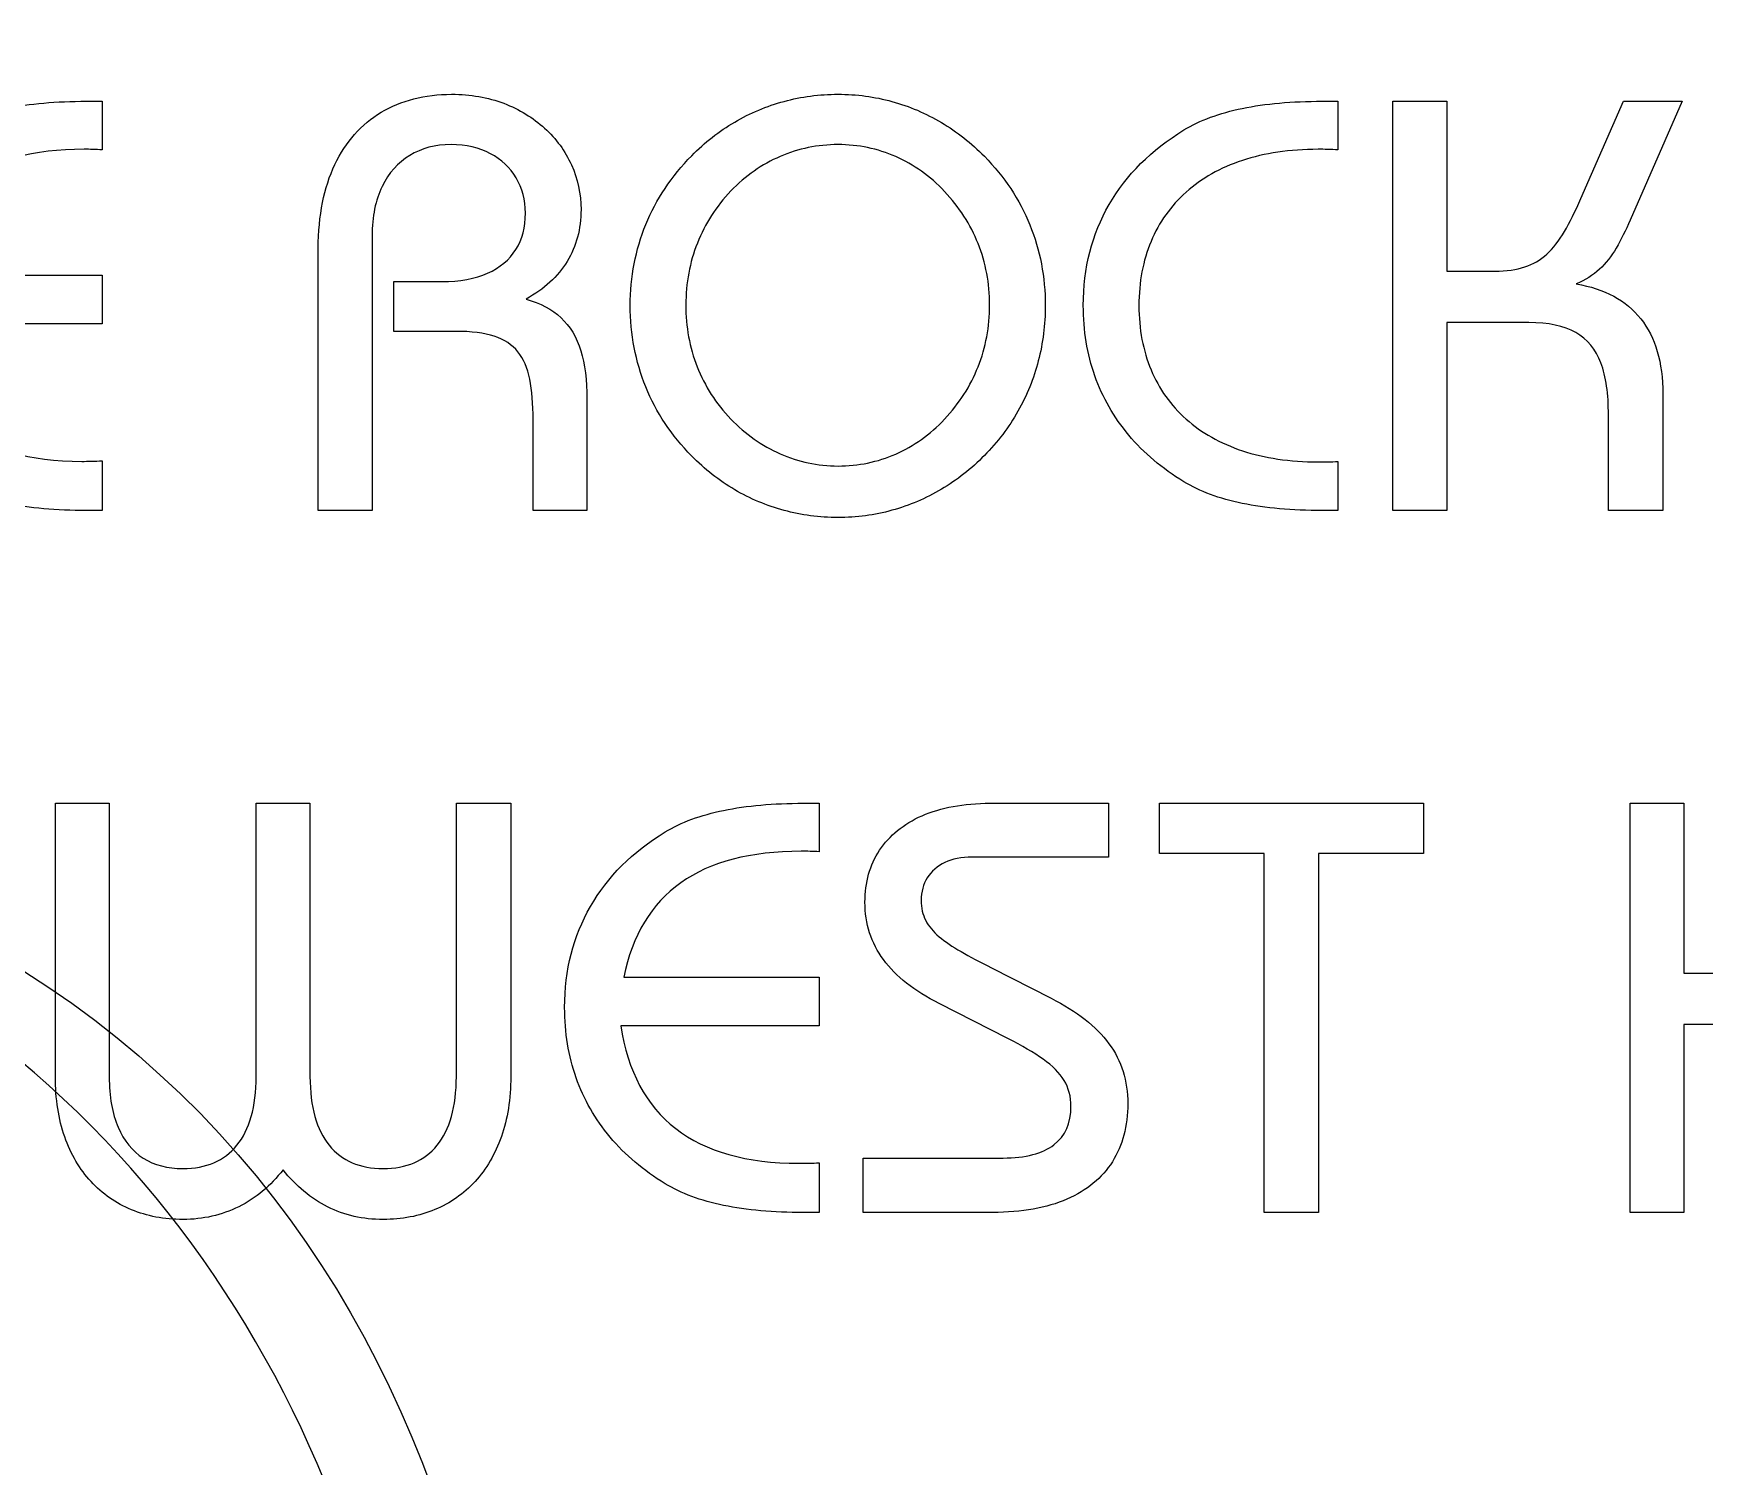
# Model space of a CAD drawing. Header units: millimetres. Extents: x -96 to 58, y -5 to 152.
# Drawn here: x -31.51 to -19.42, y 31.64 to 42 of the extents above; entities that cross this region are included whole.
import ezdxf

# ---------------------------------------------------------------- set-up
doc = ezdxf.new("R2010")
doc.units = ezdxf.units.MM
doc.header["$MEASUREMENT"] = 0
doc.layers.add('Capa 1', color=7, linetype='Continuous')

msp = doc.modelspace()

# ---------------------------------------------------------------- linework, layer by layer
at = {"layer": 'Capa 1', "color": 250, "lineweight": 9}
msp.add_open_spline([(-95.1806, 149.5), (-95.1806, 149.5), (57.2195, 149.5), (57.2195, 149.5), (57.2195, 149.5), (57.2195, 149.5), (57.2195, -2.9001), (57.2195, -2.9001), (57.2195, -2.9001), (57.2195, -2.9001), (-95.1806, -2.9001), (-95.1806, -2.9001), (-95.1806, -2.9001), (-95.1806, -2.9001), (-95.1806, 149.5), (-95.1806, 149.5)], degree=3, knots=[0, 0, 0, 0, 0.2, 0.2, 0.2, 0.2, 0.4, 0.4, 0.4, 0.4, 0.6, 0.6, 0.6, 0.6, 1, 1, 1, 1], dxfattribs=at)
at = {"layer": 'Capa 1', "color": 7}
msp.add_open_spline([(-18.9806, 128.6859), (11.6082, 128.6859), (36.4054, 103.8887), (36.4054, 73.2999), (36.4054, 73.2999), (36.4054, 42.7112), (11.6082, 17.9139), (-18.9806, 17.9139), (-18.9806, 17.9139), (-49.5694, 17.9139), (-74.3666, 42.7111), (-74.3666, 73.2999), (-74.3666, 73.2999), (-74.3666, 103.8888), (-49.5694, 128.6859), (-18.9806, 128.6859)], degree=3, knots=[0, 0, 0, 0, 0.2, 0.2, 0.2, 0.2, 0.4, 0.4, 0.4, 0.4, 0.6, 0.6, 0.6, 0.6, 1, 1, 1, 1], dxfattribs=at)
at = {"layer": 'Capa 1'}
for points, knots in [([(-54.7906, 49.5546), (-54.9192, 46.9923), (-54.8633, 44.6012), (-54.6573, 42.5243), (-54.6573, 42.5243), (-53.2346, 28.1755), (-45.7451, 19.5609), (-37.1903, 19.3849), (-37.1903, 19.3849), (-25.3474, 19.1709), (-24.7983, 37.6123), (-37.1961, 36.3227), (-37.1961, 36.3227), (-40.7314, 35.9547), (-43.4194, 32.6859), (-42.9017, 29.0762), (-42.9017, 29.0762), (-42.4011, 26.1719), (-39.6783, 23.9678), (-36.6832, 24.8029), (-36.6832, 24.8029), (-34.62, 25.4416), (-33.1498, 27.6434), (-34.1215, 29.7306), (-34.1215, 29.7306), (-34.7259, 30.9353), (-36.367, 31.7807), (-37.5384, 30.7664), (-37.5384, 30.7664), (-37.9717, 30.366), (-38.2871, 29.338), (-37.5146, 29.1005), (-37.5146, 29.1005), (-37.3687, 29.0634), (-37.2281, 29.0845), (-37.1073, 29.1766), (-37.1073, 29.1766), (-37.7473, 29.1446), (-37.6709, 29.9674), (-37.3841, 30.31), (-37.3841, 30.31), (-36.5146, 31.2768), (-35.0868, 30.5228), (-34.5854, 29.5798), (-34.5854, 29.5798), (-33.6879, 27.7582), (-35.023, 25.5256), (-36.8194, 24.9738), (-36.8194, 24.9738), (-39.548, 24.2215), (-42.2612, 26.4534), (-42.6817, 29.0867), (-42.6817, 29.0867), (-43.1206, 32.4424), (-40.4281, 35.7051), (-37.1675, 36.1326), (-37.1675, 36.1326), (-29.7303, 36.9841), (-26.3893, 28.0696), (-30.5706, 23.0193), (-30.5706, 23.0193), (-32.357, 20.7882), (-35.1621, 19.8248), (-37.9837, 19.9196), (-37.9837, 19.9196), (-48.538, 20.9926), (-55.9555, 33.5926), (-53.9315, 53.0764), (-53.9315, 53.0764), (-53.9315, 53.0764), (-54.1283, 53.1131), (-54.1283, 53.1131), (-54.1283, 53.1131), (-54.1283, 53.1131), (-54.7906, 49.5546), (-54.7906, 49.5546)], [0, 0, 0, 0, 0.05, 0.05, 0.05, 0.05, 0.1, 0.1, 0.1, 0.1, 0.15, 0.15, 0.15, 0.15, 0.2, 0.2, 0.2, 0.2, 0.25, 0.25, 0.25, 0.25, 0.3, 0.3, 0.3, 0.3, 0.35, 0.35, 0.35, 0.35, 0.4, 0.4, 0.4, 0.4, 0.45, 0.45, 0.45, 0.45, 0.5, 0.5, 0.5, 0.5, 0.55, 0.55, 0.55, 0.55, 0.6, 0.6, 0.6, 0.6, 0.65, 0.65, 0.65, 0.65, 0.7, 0.7, 0.7, 0.7, 0.75, 0.75, 0.75, 0.75, 0.8, 0.8, 0.8, 0.8, 0.85, 0.85, 0.85, 0.85, 0.9, 0.9, 0.9, 0.9, 1, 1, 1, 1]), ([(-20.1993, 28.7252), (-20.7858, 30.0782), (-22.2151, 29.6963), (-22.8358, 28.8586), (-22.8358, 28.8586), (-24.1835, 26.8788), (-22.8536, 23.9916), (-21.1083, 22.554), (-21.1083, 22.554), (-18.236, 20.3209), (-14.7942, 21.0921), (-12.6569, 23.4652), (-12.6569, 23.4652), (-9.4801, 27.2214), (-9.9478, 33.2046), (-12.8536, 37.7273), (-12.8536, 37.7273), (-14.9445, 40.8192), (-17.8156, 42.8133), (-20.9773, 43.6196), (-20.9773, 43.6196), (-20.9773, 43.6196), (-20.948, 43.7545), (-20.948, 43.7545), (-20.948, 43.7545), (-19.8115, 43.5689), (-18.2936, 43.1799), (-16.8638, 42.3858), (-16.8638, 42.3858), (-14.5613, 41.1062), (-9.9727, 36.1101), (-9.7712, 30.3432), (-9.7712, 30.3432), (-9.5983, 25.3932), (-12.2394, 20.9702), (-16.6826, 20.4825), (-16.6826, 20.4825), (-19.6326, 20.2567), (-22.9672, 22.1313), (-23.8404, 25.7242), (-23.8404, 25.7242), (-24.2101, 27.4422), (-23.8238, 29.4537), (-22.3018, 30.0126), (-22.3018, 30.0126), (-21.477, 30.2731), (-20.3645, 29.881), (-20.1993, 28.7252)], [0, 0, 0, 0, 0.0769231, 0.0769231, 0.0769231, 0.0769231, 0.1538462, 0.1538462, 0.1538462, 0.1538462, 0.2307692, 0.2307692, 0.2307692, 0.2307692, 0.3076923, 0.3076923, 0.3076923, 0.3076923, 0.3846154, 0.3846154, 0.3846154, 0.3846154, 0.4615385, 0.4615385, 0.4615385, 0.4615385, 0.5384615, 0.5384615, 0.5384615, 0.5384615, 0.6153846, 0.6153846, 0.6153846, 0.6153846, 0.6923077, 0.6923077, 0.6923077, 0.6923077, 0.7692308, 0.7692308, 0.7692308, 0.7692308, 0.8461538, 0.8461538, 0.8461538, 0.8461538, 1, 1, 1, 1])]:
    msp.add_open_spline(points, degree=3, knots=knots, dxfattribs=at)
at = {"layer": 'Capa 1', "color": 250}
for points, knots in [([(-31.0093, 41.1591), (-31.0093, 41.1591), (-31.0093, 41.5105), (-31.0093, 41.5105), (-31.0093, 41.5105), (-31.0093, 41.5105), (-31.1236, 41.5105), (-31.1236, 41.5105), (-31.1236, 41.5105), (-31.3416, 41.5105), (-31.5342, 41.4935), (-31.7008, 41.459), (-31.7008, 41.459), (-31.868, 41.4251), (-32.0084, 41.3729), (-32.1227, 41.303), (-32.1227, 41.303), (-32.3604, 41.1584), (-32.5411, 40.9785), (-32.6645, 40.7633), (-32.6645, 40.7633), (-32.788, 40.5488), (-32.8501, 40.3054), (-32.8508, 40.0331), (-32.8508, 40.0331), (-32.8508, 39.8525), (-32.8226, 39.6831), (-32.7675, 39.5258), (-32.7675, 39.5258), (-32.7118, 39.3684), (-32.63, 39.2259), (-32.522, 39.0968), (-32.522, 39.0968), (-32.4141, 38.9678), (-32.2807, 38.8555), (-32.1227, 38.7588), (-32.1227, 38.7588), (-32.0084, 38.6891), (-31.868, 38.6368), (-31.7008, 38.6029), (-31.7008, 38.6029), (-31.5342, 38.5683), (-31.3416, 38.5514), (-31.1236, 38.5514), (-31.1236, 38.5514), (-31.1236, 38.5514), (-31.0093, 38.5514), (-31.0093, 38.5514), (-31.0093, 38.5514), (-31.0093, 38.5514), (-31.0093, 38.9112), (-31.0093, 38.9112), (-31.0093, 38.9112), (-31.0347, 38.9091), (-31.0601, 38.9077), (-31.0848, 38.9077), (-31.0848, 38.9077), (-31.1102, 38.907), (-31.1342, 38.907), (-31.1575, 38.907), (-31.1575, 38.907), (-31.535, 38.9077), (-31.8313, 38.991), (-32.0472, 39.1582), (-32.0472, 39.1582), (-32.2631, 39.3255), (-32.395, 39.573), (-32.4444, 39.9018), (-32.4444, 39.9018), (-32.4444, 39.9018), (-31.0093, 39.9018), (-31.0093, 39.9018), (-31.0093, 39.9018), (-31.0093, 39.9018), (-31.0093, 40.2532), (-31.0093, 40.2532), (-31.0093, 40.2532), (-31.0093, 40.2532), (-32.4231, 40.2532), (-32.4231, 40.2532), (-32.4231, 40.2532), (-32.3619, 40.556), (-32.2243, 40.7831), (-32.0105, 40.9355), (-32.0105, 40.9355), (-31.7967, 41.0872), (-31.5067, 41.1633), (-31.1405, 41.1633), (-31.1405, 41.1633), (-31.1194, 41.1634), (-31.0982, 41.1633), (-31.0763, 41.1626), (-31.0763, 41.1626), (-31.0552, 41.1627), (-31.0326, 41.1612), (-31.0093, 41.1591)], [0, 0, 0, 0, 0.04, 0.04, 0.04, 0.04, 0.08, 0.08, 0.08, 0.08, 0.12, 0.12, 0.12, 0.12, 0.16, 0.16, 0.16, 0.16, 0.2, 0.2, 0.2, 0.2, 0.24, 0.24, 0.24, 0.24, 0.28, 0.28, 0.28, 0.28, 0.32, 0.32, 0.32, 0.32, 0.36, 0.36, 0.36, 0.36, 0.4, 0.4, 0.4, 0.4, 0.44, 0.44, 0.44, 0.44, 0.48, 0.48, 0.48, 0.48, 0.52, 0.52, 0.52, 0.52, 0.56, 0.56, 0.56, 0.56, 0.6, 0.6, 0.6, 0.6, 0.64, 0.64, 0.64, 0.64, 0.68, 0.68, 0.68, 0.68, 0.72, 0.72, 0.72, 0.72, 0.76, 0.76, 0.76, 0.76, 0.8, 0.8, 0.8, 0.8, 0.84, 0.84, 0.84, 0.84, 0.88, 0.88, 0.88, 0.88, 0.92, 0.92, 0.92, 0.92, 1, 1, 1, 1]), ([(-29.4472, 38.5514), (-29.4472, 38.5514), (-29.0577, 38.5514), (-29.0577, 38.5514), (-29.0577, 38.5514), (-29.0577, 38.5514), (-29.0577, 40.5368), (-29.0577, 40.5368), (-29.0577, 40.5368), (-29.057, 40.6772), (-29.0323, 40.7965), (-28.9851, 40.8945), (-28.9851, 40.8945), (-28.9371, 40.9926), (-28.8701, 41.0674), (-28.7847, 41.1189), (-28.7847, 41.1189), (-28.6993, 41.1711), (-28.5998, 41.1972), (-28.4862, 41.1972), (-28.4862, 41.1972), (-28.3769, 41.1965), (-28.2823, 41.1746), (-28.2019, 41.1316), (-28.2019, 41.1316), (-28.1215, 41.0894), (-28.0594, 41.0307), (-28.0156, 40.9566), (-28.0156, 40.9566), (-27.9712, 40.8826), (-27.9493, 40.7972), (-27.9486, 40.7019), (-27.9486, 40.7019), (-27.9486, 40.5996), (-27.9719, 40.5121), (-28.0178, 40.438), (-28.0178, 40.438), (-28.0643, 40.3641), (-28.1321, 40.3075), (-28.2217, 40.2673), (-28.2217, 40.2673), (-28.312, 40.2272), (-28.4227, 40.2073), (-28.554, 40.2066), (-28.554, 40.2066), (-28.554, 40.2066), (-28.9011, 40.2066), (-28.9011, 40.2066), (-28.9011, 40.2066), (-28.9011, 40.2066), (-28.9011, 39.8468), (-28.9011, 39.8468), (-28.9011, 39.8468), (-28.9011, 39.8468), (-28.4524, 39.8468), (-28.4524, 39.8468), (-28.4524, 39.8468), (-28.3395, 39.8468), (-28.2471, 39.8355), (-28.1737, 39.8115), (-28.1737, 39.8115), (-28.101, 39.7875), (-28.0439, 39.7494), (-28.0029, 39.6986), (-28.0029, 39.6986), (-27.962, 39.6478), (-27.9338, 39.5815), (-27.9169, 39.5004), (-27.9169, 39.5004), (-27.9006, 39.4192), (-27.8929, 39.3219), (-27.8936, 39.2076), (-27.8936, 39.2076), (-27.8936, 39.2076), (-27.8936, 38.5514), (-27.8936, 38.5514), (-27.8936, 38.5514), (-27.8936, 38.5514), (-27.5041, 38.5514), (-27.5041, 38.5514), (-27.5041, 38.5514), (-27.5041, 38.5514), (-27.5041, 39.3557), (-27.5041, 39.3557), (-27.5041, 39.3557), (-27.5034, 39.4926), (-27.5182, 39.6097), (-27.5486, 39.7071), (-27.5486, 39.7071), (-27.5789, 39.8046), (-27.6262, 39.8842), (-27.6911, 39.9456), (-27.6911, 39.9456), (-27.756, 40.007), (-27.84, 40.0514), (-27.9444, 40.0796), (-27.9444, 40.0796), (-27.8131, 40.1523), (-27.7137, 40.2433), (-27.6466, 40.3527), (-27.6466, 40.3527), (-27.5803, 40.462), (-27.5465, 40.5869), (-27.5465, 40.7273), (-27.5465, 40.7273), (-27.5472, 40.8423), (-27.5704, 40.9503), (-27.6156, 41.0505), (-27.6156, 41.0505), (-27.6615, 41.1507), (-27.7257, 41.2395), (-27.8096, 41.3157), (-27.8096, 41.3157), (-27.8929, 41.392), (-27.9917, 41.4519), (-28.1052, 41.4957), (-28.1052, 41.4957), (-28.2194, 41.5387), (-28.3451, 41.5606), (-28.482, 41.5613), (-28.482, 41.5613), (-28.6782, 41.5607), (-28.8475, 41.5175), (-28.9921, 41.4307), (-28.9921, 41.4307), (-29.1361, 41.3441), (-29.2475, 41.2184), (-29.3266, 41.0526), (-29.3266, 41.0526), (-29.4056, 40.8876), (-29.4458, 40.6857), (-29.4472, 40.4479), (-29.4472, 40.4479), (-29.4472, 40.4479), (-29.4472, 38.5514), (-29.4472, 38.5514)], [0, 0, 0, 0, 0.0285714, 0.0285714, 0.0285714, 0.0285714, 0.0571429, 0.0571429, 0.0571429, 0.0571429, 0.0857143, 0.0857143, 0.0857143, 0.0857143, 0.1142857, 0.1142857, 0.1142857, 0.1142857, 0.1428571, 0.1428571, 0.1428571, 0.1428571, 0.1714286, 0.1714286, 0.1714286, 0.1714286, 0.2, 0.2, 0.2, 0.2, 0.2285714, 0.2285714, 0.2285714, 0.2285714, 0.2571429, 0.2571429, 0.2571429, 0.2571429, 0.2857143, 0.2857143, 0.2857143, 0.2857143, 0.3142857, 0.3142857, 0.3142857, 0.3142857, 0.3428571, 0.3428571, 0.3428571, 0.3428571, 0.3714286, 0.3714286, 0.3714286, 0.3714286, 0.4, 0.4, 0.4, 0.4, 0.4285714, 0.4285714, 0.4285714, 0.4285714, 0.4571429, 0.4571429, 0.4571429, 0.4571429, 0.4857143, 0.4857143, 0.4857143, 0.4857143, 0.5142857, 0.5142857, 0.5142857, 0.5142857, 0.5428571, 0.5428571, 0.5428571, 0.5428571, 0.5714286, 0.5714286, 0.5714286, 0.5714286, 0.6, 0.6, 0.6, 0.6, 0.6285714, 0.6285714, 0.6285714, 0.6285714, 0.6571429, 0.6571429, 0.6571429, 0.6571429, 0.6857143, 0.6857143, 0.6857143, 0.6857143, 0.7142857, 0.7142857, 0.7142857, 0.7142857, 0.7428571, 0.7428571, 0.7428571, 0.7428571, 0.7714286, 0.7714286, 0.7714286, 0.7714286, 0.8, 0.8, 0.8, 0.8, 0.8285714, 0.8285714, 0.8285714, 0.8285714, 0.8571429, 0.8571429, 0.8571429, 0.8571429, 0.8857143, 0.8857143, 0.8857143, 0.8857143, 0.9142857, 0.9142857, 0.9142857, 0.9142857, 0.9428571, 0.9428571, 0.9428571, 0.9428571, 1, 1, 1, 1]), ([(-27.1907, 40.0332), (-27.1907, 39.8249), (-27.1527, 39.6288), (-27.0779, 39.4446), (-27.0779, 39.4446), (-27.0032, 39.2606), (-26.8924, 39.094), (-26.7463, 38.9451), (-26.7463, 38.9451), (-26.6518, 38.8492), (-26.5481, 38.768), (-26.4352, 38.7017), (-26.4352, 38.7017), (-26.323, 38.6362), (-26.2038, 38.586), (-26.0782, 38.5521), (-26.0782, 38.5521), (-25.9526, 38.5175), (-25.8221, 38.5006), (-25.688, 38.5006), (-25.688, 38.5006), (-25.5533, 38.5006), (-25.4234, 38.5182), (-25.2978, 38.5528), (-25.2978, 38.5528), (-25.1723, 38.5875), (-25.053, 38.6382), (-24.9408, 38.7052), (-24.9408, 38.7052), (-24.8279, 38.7715), (-24.7242, 38.8534), (-24.6297, 38.9493), (-24.6297, 38.9493), (-24.5337, 39.0467), (-24.4526, 39.1532), (-24.3877, 39.2689), (-24.3877, 39.2689), (-24.3221, 39.384), (-24.2727, 39.506), (-24.2395, 39.6344), (-24.2395, 39.6344), (-24.2063, 39.7628), (-24.1894, 39.8962), (-24.1894, 40.0331), (-24.1894, 40.0331), (-24.1894, 40.2399), (-24.2268, 40.4345), (-24.3016, 40.6173), (-24.3016, 40.6173), (-24.3757, 40.8007), (-24.4851, 40.9658), (-24.6297, 41.1125), (-24.6297, 41.1125), (-24.7242, 41.2085), (-24.8279, 41.2903), (-24.9408, 41.3567), (-24.9408, 41.3567), (-25.053, 41.4237), (-25.1723, 41.4745), (-25.2978, 41.5091), (-25.2978, 41.5091), (-25.4234, 41.5437), (-25.5533, 41.5613), (-25.688, 41.5613), (-25.688, 41.5613), (-25.8221, 41.5613), (-25.9526, 41.5443), (-26.0782, 41.5098), (-26.0782, 41.5098), (-26.2038, 41.4759), (-26.323, 41.4258), (-26.4352, 41.3602), (-26.4352, 41.3602), (-26.5481, 41.294), (-26.6518, 41.2127), (-26.7463, 41.1168), (-26.7463, 41.1168), (-26.8924, 40.9679), (-27.0032, 40.8021), (-27.0779, 40.6194), (-27.0779, 40.6194), (-27.1526, 40.4367), (-27.1908, 40.2412), (-27.1907, 40.0332)], [0, 0, 0, 0, 0.0454545, 0.0454545, 0.0454545, 0.0454545, 0.0909091, 0.0909091, 0.0909091, 0.0909091, 0.1363636, 0.1363636, 0.1363636, 0.1363636, 0.1818182, 0.1818182, 0.1818182, 0.1818182, 0.2272727, 0.2272727, 0.2272727, 0.2272727, 0.2727273, 0.2727273, 0.2727273, 0.2727273, 0.3181818, 0.3181818, 0.3181818, 0.3181818, 0.3636364, 0.3636364, 0.3636364, 0.3636364, 0.4090909, 0.4090909, 0.4090909, 0.4090909, 0.4545455, 0.4545455, 0.4545455, 0.4545455, 0.5, 0.5, 0.5, 0.5, 0.5454545, 0.5454545, 0.5454545, 0.5454545, 0.5909091, 0.5909091, 0.5909091, 0.5909091, 0.6363636, 0.6363636, 0.6363636, 0.6363636, 0.6818182, 0.6818182, 0.6818182, 0.6818182, 0.7272727, 0.7272727, 0.7272727, 0.7272727, 0.7727273, 0.7727273, 0.7727273, 0.7727273, 0.8181818, 0.8181818, 0.8181818, 0.8181818, 0.8636364, 0.8636364, 0.8636364, 0.8636364, 0.9090909, 0.9090909, 0.9090909, 0.9090909, 1, 1, 1, 1]), ([(-22.0727, 41.1591), (-22.0727, 41.1591), (-22.0727, 41.5105), (-22.0727, 41.5105), (-22.0727, 41.5105), (-22.0727, 41.5105), (-22.187, 41.5105), (-22.187, 41.5105), (-22.187, 41.5105), (-22.4051, 41.5105), (-22.5977, 41.4935), (-22.7643, 41.459), (-22.7643, 41.459), (-22.9315, 41.4251), (-23.0719, 41.3729), (-23.1862, 41.303), (-23.1862, 41.303), (-23.4239, 41.1584), (-23.6046, 40.9785), (-23.728, 40.7633), (-23.728, 40.7633), (-23.8515, 40.5488), (-23.9136, 40.3054), (-23.9143, 40.0331), (-23.9143, 40.0331), (-23.9142, 39.8525), (-23.8861, 39.6831), (-23.831, 39.5258), (-23.831, 39.5258), (-23.7753, 39.3684), (-23.6935, 39.2259), (-23.5855, 39.0968), (-23.5855, 39.0968), (-23.4776, 38.9678), (-23.3442, 38.8555), (-23.1862, 38.7588), (-23.1862, 38.7588), (-23.0719, 38.6891), (-22.9315, 38.6368), (-22.7643, 38.6029), (-22.7643, 38.6029), (-22.5977, 38.5683), (-22.4051, 38.5514), (-22.1871, 38.5514), (-22.1871, 38.5514), (-22.1871, 38.5514), (-22.0727, 38.5514), (-22.0727, 38.5514), (-22.0727, 38.5514), (-22.0727, 38.5514), (-22.0727, 38.907), (-22.0727, 38.907), (-22.0727, 38.907), (-22.0981, 38.905), (-22.1229, 38.9035), (-22.1462, 38.9035), (-22.1462, 38.9035), (-22.1702, 38.9029), (-22.1935, 38.9028), (-22.2167, 38.9028), (-22.2167, 38.9028), (-22.4214, 38.9036), (-22.6041, 38.9303), (-22.7635, 38.9832), (-22.7635, 38.9832), (-22.9236, 39.0368), (-23.0599, 39.113), (-23.1707, 39.2125), (-23.1707, 39.2125), (-23.2821, 39.3114), (-23.3668, 39.4305), (-23.4246, 39.5688), (-23.4246, 39.5688), (-23.4824, 39.7071), (-23.5121, 39.8623), (-23.5121, 40.0331), (-23.5121, 40.0331), (-23.5121, 40.2038), (-23.4825, 40.359), (-23.4246, 40.4973), (-23.4246, 40.4973), (-23.3668, 40.6356), (-23.2821, 40.7548), (-23.1707, 40.8536), (-23.1707, 40.8536), (-23.0599, 40.9531), (-22.9237, 41.0293), (-22.7635, 41.0829), (-22.7635, 41.0829), (-22.6041, 41.1359), (-22.4214, 41.1626), (-22.2167, 41.1633), (-22.2167, 41.1633), (-22.1935, 41.1634), (-22.1702, 41.1633), (-22.1462, 41.1626), (-22.1462, 41.1626), (-22.1229, 41.1627), (-22.0982, 41.1612), (-22.0727, 41.1591)], [0, 0, 0, 0, 0.0384615, 0.0384615, 0.0384615, 0.0384615, 0.0769231, 0.0769231, 0.0769231, 0.0769231, 0.1153846, 0.1153846, 0.1153846, 0.1153846, 0.1538462, 0.1538462, 0.1538462, 0.1538462, 0.1923077, 0.1923077, 0.1923077, 0.1923077, 0.2307692, 0.2307692, 0.2307692, 0.2307692, 0.2692308, 0.2692308, 0.2692308, 0.2692308, 0.3076923, 0.3076923, 0.3076923, 0.3076923, 0.3461538, 0.3461538, 0.3461538, 0.3461538, 0.3846154, 0.3846154, 0.3846154, 0.3846154, 0.4230769, 0.4230769, 0.4230769, 0.4230769, 0.4615385, 0.4615385, 0.4615385, 0.4615385, 0.5, 0.5, 0.5, 0.5, 0.5384615, 0.5384615, 0.5384615, 0.5384615, 0.5769231, 0.5769231, 0.5769231, 0.5769231, 0.6153846, 0.6153846, 0.6153846, 0.6153846, 0.6538462, 0.6538462, 0.6538462, 0.6538462, 0.6923077, 0.6923077, 0.6923077, 0.6923077, 0.7307692, 0.7307692, 0.7307692, 0.7307692, 0.7692308, 0.7692308, 0.7692308, 0.7692308, 0.8076923, 0.8076923, 0.8076923, 0.8076923, 0.8461538, 0.8461538, 0.8461538, 0.8461538, 0.8846154, 0.8846154, 0.8846154, 0.8846154, 0.9230769, 0.9230769, 0.9230769, 0.9230769, 1, 1, 1, 1]), ([(-21.6749, 38.5514), (-21.6749, 38.5514), (-21.2853, 38.5514), (-21.2853, 38.5514), (-21.2853, 38.5514), (-21.2853, 38.5514), (-21.2853, 39.9103), (-21.2853, 39.9103), (-21.2853, 39.9103), (-21.2853, 39.9103), (-20.6927, 39.9103), (-20.6927, 39.9103), (-20.6927, 39.9103), (-20.5509, 39.9103), (-20.438, 39.8863), (-20.3534, 39.8383), (-20.3534, 39.8383), (-20.2687, 39.7904), (-20.208, 39.717), (-20.1713, 39.6182), (-20.1713, 39.6182), (-20.1339, 39.5194), (-20.1163, 39.3938), (-20.117, 39.2414), (-20.117, 39.2414), (-20.117, 39.2414), (-20.117, 38.5514), (-20.117, 38.5514), (-20.117, 38.5514), (-20.117, 38.5514), (-19.7233, 38.5514), (-19.7233, 38.5514), (-19.7233, 38.5514), (-19.7233, 38.5514), (-19.7233, 39.3938), (-19.7233, 39.3938), (-19.7233, 39.3938), (-19.724, 39.6231), (-19.7769, 39.8045), (-19.8828, 39.9378), (-19.8828, 39.9378), (-19.9886, 40.072), (-20.1438, 40.1558), (-20.3498, 40.1897), (-20.3498, 40.1897), (-20.2842, 40.2165), (-20.2285, 40.2518), (-20.1819, 40.2955), (-20.1819, 40.2955), (-20.1361, 40.3387), (-20.0951, 40.3901), (-20.0606, 40.4493), (-20.0606, 40.4493), (-20.0253, 40.5093), (-19.9921, 40.5763), (-19.9604, 40.6511), (-19.9604, 40.6511), (-19.9604, 40.6511), (-19.5835, 41.5105), (-19.5835, 41.5105), (-19.5835, 41.5105), (-19.5835, 41.5105), (-20.0069, 41.5105), (-20.0069, 41.5105), (-20.0069, 41.5105), (-20.0069, 41.5105), (-20.316, 40.8078), (-20.316, 40.8078), (-20.316, 40.8078), (-20.3562, 40.7146), (-20.3964, 40.6349), (-20.4352, 40.5686), (-20.4352, 40.5686), (-20.474, 40.5023), (-20.5164, 40.4479), (-20.5622, 40.4056), (-20.5622, 40.4056), (-20.6074, 40.3634), (-20.661, 40.3322), (-20.7217, 40.3125), (-20.7217, 40.3125), (-20.7816, 40.2927), (-20.8543, 40.2828), (-20.9383, 40.2828), (-20.9383, 40.2828), (-20.9383, 40.2828), (-21.2853, 40.2828), (-21.2853, 40.2828), (-21.2853, 40.2828), (-21.2853, 40.2828), (-21.2853, 41.5105), (-21.2853, 41.5105), (-21.2853, 41.5105), (-21.2853, 41.5105), (-21.6749, 41.5105), (-21.6749, 41.5105), (-21.6749, 41.5105), (-21.6749, 41.5105), (-21.6749, 38.5514), (-21.6749, 38.5514)], [0, 0, 0, 0, 0.0384615, 0.0384615, 0.0384615, 0.0384615, 0.0769231, 0.0769231, 0.0769231, 0.0769231, 0.1153846, 0.1153846, 0.1153846, 0.1153846, 0.1538462, 0.1538462, 0.1538462, 0.1538462, 0.1923077, 0.1923077, 0.1923077, 0.1923077, 0.2307692, 0.2307692, 0.2307692, 0.2307692, 0.2692308, 0.2692308, 0.2692308, 0.2692308, 0.3076923, 0.3076923, 0.3076923, 0.3076923, 0.3461538, 0.3461538, 0.3461538, 0.3461538, 0.3846154, 0.3846154, 0.3846154, 0.3846154, 0.4230769, 0.4230769, 0.4230769, 0.4230769, 0.4615385, 0.4615385, 0.4615385, 0.4615385, 0.5, 0.5, 0.5, 0.5, 0.5384615, 0.5384615, 0.5384615, 0.5384615, 0.5769231, 0.5769231, 0.5769231, 0.5769231, 0.6153846, 0.6153846, 0.6153846, 0.6153846, 0.6538462, 0.6538462, 0.6538462, 0.6538462, 0.6923077, 0.6923077, 0.6923077, 0.6923077, 0.7307692, 0.7307692, 0.7307692, 0.7307692, 0.7692308, 0.7692308, 0.7692308, 0.7692308, 0.8076923, 0.8076923, 0.8076923, 0.8076923, 0.8461538, 0.8461538, 0.8461538, 0.8461538, 0.8846154, 0.8846154, 0.8846154, 0.8846154, 0.9230769, 0.9230769, 0.9230769, 0.9230769, 1, 1, 1, 1]), ([(-26.7887, 40.0373), (-26.7887, 40.1968), (-26.7604, 40.3456), (-26.7054, 40.4853), (-26.7054, 40.4853), (-26.6497, 40.6243), (-26.5692, 40.7499), (-26.4627, 40.8628), (-26.4627, 40.8628), (-26.3576, 40.9715), (-26.239, 41.054), (-26.1071, 41.1111), (-26.1071, 41.1111), (-25.9745, 41.1683), (-25.8348, 41.1972), (-25.688, 41.1972), (-25.688, 41.1972), (-25.5413, 41.1972), (-25.4023, 41.1683), (-25.271, 41.1104), (-25.271, 41.1104), (-25.1398, 41.0533), (-25.022, 40.9693), (-24.9176, 40.8585), (-24.9176, 40.8585), (-24.811, 40.7458), (-24.7306, 40.6201), (-24.6748, 40.4811), (-24.6748, 40.4811), (-24.6198, 40.3428), (-24.5916, 40.1946), (-24.5916, 40.0373), (-24.5916, 40.0373), (-24.5916, 39.8801), (-24.6198, 39.7311), (-24.6748, 39.5914), (-24.6748, 39.5914), (-24.7306, 39.4511), (-24.811, 39.3247), (-24.9176, 39.2118), (-24.9176, 39.2118), (-25.022, 39.101), (-25.1398, 39.0171), (-25.271, 38.9599), (-25.271, 38.9599), (-25.4023, 38.9022), (-25.5413, 38.8731), (-25.688, 38.8731), (-25.688, 38.8731), (-25.8348, 38.8738), (-25.9745, 38.9035), (-26.1071, 38.9613), (-26.1071, 38.9613), (-26.239, 39.02), (-26.3576, 39.1031), (-26.4627, 39.2118), (-26.4627, 39.2118), (-26.5707, 39.3248), (-26.6518, 39.451), (-26.7068, 39.5914), (-26.7068, 39.5914), (-26.7612, 39.7312), (-26.7887, 39.88), (-26.7887, 40.0373)], [0, 0, 0, 0, 0.0588235, 0.0588235, 0.0588235, 0.0588235, 0.1176471, 0.1176471, 0.1176471, 0.1176471, 0.1764706, 0.1764706, 0.1764706, 0.1764706, 0.2352941, 0.2352941, 0.2352941, 0.2352941, 0.2941176, 0.2941176, 0.2941176, 0.2941176, 0.3529412, 0.3529412, 0.3529412, 0.3529412, 0.4117647, 0.4117647, 0.4117647, 0.4117647, 0.4705882, 0.4705882, 0.4705882, 0.4705882, 0.5294118, 0.5294118, 0.5294118, 0.5294118, 0.5882353, 0.5882353, 0.5882353, 0.5882353, 0.6470588, 0.6470588, 0.6470588, 0.6470588, 0.7058824, 0.7058824, 0.7058824, 0.7058824, 0.7647059, 0.7647059, 0.7647059, 0.7647059, 0.8235294, 0.8235294, 0.8235294, 0.8235294, 0.8823529, 0.8823529, 0.8823529, 0.8823529, 1, 1, 1, 1]), ([(-31.348, 36.4347), (-31.348, 36.4347), (-31.348, 34.4578), (-31.348, 34.4578), (-31.348, 34.4578), (-31.3473, 34.2955), (-31.3248, 34.1508), (-31.2803, 34.0231), (-31.2803, 34.0231), (-31.2351, 33.8954), (-31.1716, 33.7875), (-31.0898, 33.6986), (-31.0898, 33.6986), (-31.008, 33.6098), (-30.9106, 33.5419), (-30.7977, 33.4954), (-30.7977, 33.4954), (-30.6855, 33.4488), (-30.5613, 33.4255), (-30.4252, 33.4248), (-30.4252, 33.4248), (-30.2798, 33.4255), (-30.1458, 33.4558), (-30.0216, 33.5172), (-30.0216, 33.5172), (-29.8981, 33.5787), (-29.7909, 33.6675), (-29.7013, 33.7846), (-29.7013, 33.7846), (-29.6081, 33.6661), (-29.5002, 33.5765), (-29.3788, 33.5158), (-29.3788, 33.5158), (-29.2575, 33.4552), (-29.1234, 33.4248), (-28.9774, 33.4248), (-28.9774, 33.4248), (-28.8412, 33.4255), (-28.717, 33.4488), (-28.6042, 33.4961), (-28.6042, 33.4961), (-28.492, 33.5427), (-28.3946, 33.6111), (-28.3128, 33.7), (-28.3128, 33.7), (-28.2309, 33.7896), (-28.1674, 33.8975), (-28.1223, 34.0245), (-28.1223, 34.0245), (-28.0778, 34.1523), (-28.0552, 34.2962), (-28.0545, 34.4577), (-28.0545, 34.4577), (-28.0545, 34.4577), (-28.0545, 36.4347), (-28.0545, 36.4347), (-28.0545, 36.4347), (-28.0545, 36.4347), (-28.4481, 36.4347), (-28.4481, 36.4347), (-28.4481, 36.4347), (-28.4481, 36.4347), (-28.4481, 34.4578), (-28.4481, 34.4578), (-28.4481, 34.4578), (-28.4489, 34.2391), (-28.4955, 34.0739), (-28.5872, 33.9617), (-28.5872, 33.9617), (-28.6789, 33.8496), (-28.8088, 33.7938), (-28.9774, 33.7931), (-28.9774, 33.7931), (-29.146, 33.7938), (-29.2758, 33.8495), (-29.3676, 33.9617), (-29.3676, 33.9617), (-29.4593, 34.074), (-29.5051, 34.239), (-29.5065, 34.4577), (-29.5065, 34.4577), (-29.5065, 34.4577), (-29.5065, 36.4347), (-29.5065, 36.4347), (-29.5065, 36.4347), (-29.5065, 36.4347), (-29.896, 36.4347), (-29.896, 36.4347), (-29.896, 36.4347), (-29.896, 36.4347), (-29.896, 34.4578), (-29.896, 34.4578), (-29.896, 34.4578), (-29.8967, 34.2391), (-29.9433, 34.0739), (-30.035, 33.9617), (-30.035, 33.9617), (-30.1267, 33.8496), (-30.2565, 33.7938), (-30.4252, 33.7931), (-30.4252, 33.7931), (-30.5374, 33.7931), (-30.6326, 33.8185), (-30.7123, 33.8686), (-30.7123, 33.8686), (-30.7914, 33.9187), (-30.852, 33.9928), (-30.8944, 34.0915), (-30.8944, 34.0915), (-30.9367, 34.1904), (-30.9579, 34.3124), (-30.9586, 34.4577), (-30.9586, 34.4577), (-30.9586, 34.4577), (-30.9586, 36.4347), (-30.9586, 36.4347), (-30.9586, 36.4347), (-30.9586, 36.4347), (-31.348, 36.4347), (-31.348, 36.4347)], [0, 0, 0, 0, 0.0322581, 0.0322581, 0.0322581, 0.0322581, 0.0645161, 0.0645161, 0.0645161, 0.0645161, 0.0967742, 0.0967742, 0.0967742, 0.0967742, 0.1290323, 0.1290323, 0.1290323, 0.1290323, 0.1612903, 0.1612903, 0.1612903, 0.1612903, 0.1935484, 0.1935484, 0.1935484, 0.1935484, 0.2258065, 0.2258065, 0.2258065, 0.2258065, 0.2580645, 0.2580645, 0.2580645, 0.2580645, 0.2903226, 0.2903226, 0.2903226, 0.2903226, 0.3225806, 0.3225806, 0.3225806, 0.3225806, 0.3548387, 0.3548387, 0.3548387, 0.3548387, 0.3870968, 0.3870968, 0.3870968, 0.3870968, 0.4193548, 0.4193548, 0.4193548, 0.4193548, 0.4516129, 0.4516129, 0.4516129, 0.4516129, 0.483871, 0.483871, 0.483871, 0.483871, 0.516129, 0.516129, 0.516129, 0.516129, 0.5483871, 0.5483871, 0.5483871, 0.5483871, 0.5806452, 0.5806452, 0.5806452, 0.5806452, 0.6129032, 0.6129032, 0.6129032, 0.6129032, 0.6451613, 0.6451613, 0.6451613, 0.6451613, 0.6774194, 0.6774194, 0.6774194, 0.6774194, 0.7096774, 0.7096774, 0.7096774, 0.7096774, 0.7419355, 0.7419355, 0.7419355, 0.7419355, 0.7741935, 0.7741935, 0.7741935, 0.7741935, 0.8064516, 0.8064516, 0.8064516, 0.8064516, 0.8387097, 0.8387097, 0.8387097, 0.8387097, 0.8709677, 0.8709677, 0.8709677, 0.8709677, 0.9032258, 0.9032258, 0.9032258, 0.9032258, 0.9354839, 0.9354839, 0.9354839, 0.9354839, 1, 1, 1, 1]), ([(-25.8236, 36.0834), (-25.8236, 36.0834), (-25.8236, 36.4347), (-25.8236, 36.4347), (-25.8236, 36.4347), (-25.8236, 36.4347), (-25.9379, 36.4347), (-25.9379, 36.4347), (-25.9379, 36.4347), (-26.1559, 36.4347), (-26.3485, 36.4177), (-26.5151, 36.3832), (-26.5151, 36.3832), (-26.6823, 36.3494), (-26.8227, 36.2971), (-26.937, 36.2272), (-26.937, 36.2272), (-27.1747, 36.0827), (-27.3554, 35.9027), (-27.4788, 35.6875), (-27.4788, 35.6875), (-27.6023, 35.4731), (-27.6644, 35.2296), (-27.6651, 34.9573), (-27.6651, 34.9573), (-27.6651, 34.7767), (-27.6369, 34.6073), (-27.5818, 34.45), (-27.5818, 34.45), (-27.5261, 34.2927), (-27.4443, 34.1501), (-27.3363, 34.021), (-27.3363, 34.021), (-27.2284, 33.8919), (-27.095, 33.7797), (-26.937, 33.683), (-26.937, 33.683), (-26.8226, 33.6132), (-26.6823, 33.561), (-26.5151, 33.5271), (-26.5151, 33.5271), (-26.3485, 33.4926), (-26.1559, 33.4756), (-25.9379, 33.4756), (-25.9379, 33.4756), (-25.9379, 33.4756), (-25.8236, 33.4756), (-25.8236, 33.4756), (-25.8236, 33.4756), (-25.8236, 33.4756), (-25.8236, 33.8355), (-25.8236, 33.8355), (-25.8236, 33.8355), (-25.849, 33.8334), (-25.8744, 33.8319), (-25.8991, 33.8319), (-25.8991, 33.8319), (-25.9245, 33.8312), (-25.9485, 33.8312), (-25.9718, 33.8312), (-25.9718, 33.8312), (-26.3493, 33.8319), (-26.6456, 33.9152), (-26.8615, 34.0824), (-26.8615, 34.0824), (-27.0774, 34.2496), (-27.2093, 34.4972), (-27.2587, 34.826), (-27.2587, 34.826), (-27.2587, 34.826), (-25.8236, 34.8261), (-25.8236, 34.8261), (-25.8236, 34.8261), (-25.8236, 34.8261), (-25.8236, 35.1774), (-25.8236, 35.1774), (-25.8236, 35.1774), (-25.8236, 35.1774), (-27.2375, 35.1774), (-27.2375, 35.1774), (-27.2375, 35.1774), (-27.1762, 35.4801), (-27.0386, 35.7073), (-26.8248, 35.8597), (-26.8248, 35.8597), (-26.611, 36.0113), (-26.321, 36.0875), (-25.9548, 36.0875), (-25.9548, 36.0875), (-25.9337, 36.0875), (-25.9125, 36.0875), (-25.8906, 36.0868), (-25.8906, 36.0868), (-25.8695, 36.0869), (-25.8469, 36.0854), (-25.8236, 36.0834)], [0, 0, 0, 0, 0.04, 0.04, 0.04, 0.04, 0.08, 0.08, 0.08, 0.08, 0.12, 0.12, 0.12, 0.12, 0.16, 0.16, 0.16, 0.16, 0.2, 0.2, 0.2, 0.2, 0.24, 0.24, 0.24, 0.24, 0.28, 0.28, 0.28, 0.28, 0.32, 0.32, 0.32, 0.32, 0.36, 0.36, 0.36, 0.36, 0.4, 0.4, 0.4, 0.4, 0.44, 0.44, 0.44, 0.44, 0.48, 0.48, 0.48, 0.48, 0.52, 0.52, 0.52, 0.52, 0.56, 0.56, 0.56, 0.56, 0.6, 0.6, 0.6, 0.6, 0.64, 0.64, 0.64, 0.64, 0.68, 0.68, 0.68, 0.68, 0.72, 0.72, 0.72, 0.72, 0.76, 0.76, 0.76, 0.76, 0.8, 0.8, 0.8, 0.8, 0.84, 0.84, 0.84, 0.84, 0.88, 0.88, 0.88, 0.88, 0.92, 0.92, 0.92, 0.92, 1, 1, 1, 1]), ([(-25.5061, 33.4756), (-25.5061, 33.4756), (-24.5706, 33.4756), (-24.5706, 33.4756), (-24.5706, 33.4756), (-24.3575, 33.4763), (-24.1783, 33.5081), (-24.0329, 33.5716), (-24.0329, 33.5716), (-23.8876, 33.6352), (-23.7782, 33.7254), (-23.7042, 33.8425), (-23.7042, 33.8425), (-23.6301, 33.9596), (-23.5927, 34.1), (-23.5927, 34.263), (-23.5927, 34.263), (-23.592, 34.4274), (-23.6378, 34.572), (-23.7289, 34.6962), (-23.7289, 34.6962), (-23.8199, 34.8211), (-23.9596, 34.9304), (-24.1472, 35.025), (-24.1472, 35.025), (-24.1472, 35.025), (-24.579, 35.2452), (-24.579, 35.2452), (-24.579, 35.2452), (-24.6616, 35.2868), (-24.7343, 35.3256), (-24.7978, 35.3615), (-24.7978, 35.3615), (-24.8606, 35.3976), (-24.9142, 35.4335), (-24.9572, 35.4695), (-24.9572, 35.4695), (-24.9995, 35.5055), (-25.032, 35.545), (-25.0539, 35.5866), (-25.0539, 35.5866), (-25.0757, 35.629), (-25.087, 35.6776), (-25.087, 35.7319), (-25.087, 35.7319), (-25.087, 35.7948), (-25.0715, 35.8491), (-25.0426, 35.8963), (-25.0426, 35.8963), (-25.013, 35.943), (-24.9706, 35.9796), (-24.9156, 36.0057), (-24.9156, 36.0057), (-24.8613, 36.0319), (-24.7949, 36.0452), (-24.7187, 36.0452), (-24.7187, 36.0452), (-24.7187, 36.0452), (-23.7324, 36.0453), (-23.7324, 36.0453), (-23.7324, 36.0453), (-23.7324, 36.0453), (-23.7324, 36.4347), (-23.7324, 36.4347), (-23.7324, 36.4347), (-23.7324, 36.4347), (-24.5874, 36.4347), (-24.5874, 36.4347), (-24.5874, 36.4347), (-24.7815, 36.434), (-24.9452, 36.4036), (-25.08, 36.3444), (-25.08, 36.3444), (-25.2147, 36.2852), (-25.317, 36.2018), (-25.3876, 36.0946), (-25.3876, 36.0946), (-25.4575, 35.9881), (-25.4927, 35.8625), (-25.4934, 35.7192), (-25.4934, 35.7192), (-25.4934, 35.5634), (-25.449, 35.4243), (-25.3594, 35.3037), (-25.3594, 35.3037), (-25.2705, 35.1831), (-25.1357, 35.0772), (-24.9558, 34.9869), (-24.9558, 34.9869), (-24.9558, 34.9869), (-24.4604, 34.7329), (-24.4604, 34.7329), (-24.4604, 34.7329), (-24.3575, 34.6814), (-24.2721, 34.632), (-24.2044, 34.584), (-24.2044, 34.584), (-24.1367, 34.5361), (-24.0866, 34.4845), (-24.0534, 34.4302), (-24.0534, 34.4302), (-24.0195, 34.3759), (-24.0033, 34.3131), (-24.0033, 34.2418), (-24.0033, 34.2418), (-24.0033, 34.1205), (-24.0442, 34.0288), (-24.1268, 33.9653), (-24.1268, 33.9653), (-24.2086, 33.9019), (-24.3314, 33.87), (-24.4944, 33.8693), (-24.4944, 33.8693), (-24.4944, 33.8693), (-25.5061, 33.8693), (-25.5061, 33.8693), (-25.5061, 33.8693), (-25.5061, 33.8693), (-25.5061, 33.4756), (-25.5061, 33.4756)], [0, 0, 0, 0, 0.0322581, 0.0322581, 0.0322581, 0.0322581, 0.0645161, 0.0645161, 0.0645161, 0.0645161, 0.0967742, 0.0967742, 0.0967742, 0.0967742, 0.1290323, 0.1290323, 0.1290323, 0.1290323, 0.1612903, 0.1612903, 0.1612903, 0.1612903, 0.1935484, 0.1935484, 0.1935484, 0.1935484, 0.2258065, 0.2258065, 0.2258065, 0.2258065, 0.2580645, 0.2580645, 0.2580645, 0.2580645, 0.2903226, 0.2903226, 0.2903226, 0.2903226, 0.3225806, 0.3225806, 0.3225806, 0.3225806, 0.3548387, 0.3548387, 0.3548387, 0.3548387, 0.3870968, 0.3870968, 0.3870968, 0.3870968, 0.4193548, 0.4193548, 0.4193548, 0.4193548, 0.4516129, 0.4516129, 0.4516129, 0.4516129, 0.483871, 0.483871, 0.483871, 0.483871, 0.516129, 0.516129, 0.516129, 0.516129, 0.5483871, 0.5483871, 0.5483871, 0.5483871, 0.5806452, 0.5806452, 0.5806452, 0.5806452, 0.6129032, 0.6129032, 0.6129032, 0.6129032, 0.6451613, 0.6451613, 0.6451613, 0.6451613, 0.6774194, 0.6774194, 0.6774194, 0.6774194, 0.7096774, 0.7096774, 0.7096774, 0.7096774, 0.7419355, 0.7419355, 0.7419355, 0.7419355, 0.7741935, 0.7741935, 0.7741935, 0.7741935, 0.8064516, 0.8064516, 0.8064516, 0.8064516, 0.8387097, 0.8387097, 0.8387097, 0.8387097, 0.8709677, 0.8709677, 0.8709677, 0.8709677, 0.9032258, 0.9032258, 0.9032258, 0.9032258, 0.9354839, 0.9354839, 0.9354839, 0.9354839, 1, 1, 1, 1]), ([(-22.6062, 33.4756), (-22.6062, 33.4756), (-22.2125, 33.4756), (-22.2125, 33.4756), (-22.2125, 33.4756), (-22.2125, 33.4756), (-22.2125, 36.0707), (-22.2125, 36.0707), (-22.2125, 36.0707), (-22.2125, 36.0707), (-21.4548, 36.0707), (-21.4548, 36.0707), (-21.4548, 36.0707), (-21.4548, 36.0707), (-21.4548, 36.4347), (-21.4548, 36.4347), (-21.4548, 36.4347), (-21.4548, 36.4347), (-23.3641, 36.4347), (-23.3641, 36.4347), (-23.3641, 36.4347), (-23.3641, 36.4347), (-23.3641, 36.0707), (-23.3641, 36.0707), (-23.3641, 36.0707), (-23.3641, 36.0707), (-22.6062, 36.0707), (-22.6062, 36.0707), (-22.6062, 36.0707), (-22.6062, 36.0707), (-22.6062, 33.4756), (-22.6062, 33.4756)], [0, 0, 0, 0, 0.1111111, 0.1111111, 0.1111111, 0.1111111, 0.2222222, 0.2222222, 0.2222222, 0.2222222, 0.3333333, 0.3333333, 0.3333333, 0.3333333, 0.4444444, 0.4444444, 0.4444444, 0.4444444, 0.5555556, 0.5555556, 0.5555556, 0.5555556, 0.6666667, 0.6666667, 0.6666667, 0.6666667, 0.7777778, 0.7777778, 0.7777778, 0.7777778, 1, 1, 1, 1]), ([(-19.9605, 33.4756), (-19.9605, 33.4756), (-19.5709, 33.4756), (-19.5709, 33.4756), (-19.5709, 33.4756), (-19.5709, 33.4756), (-19.5709, 34.8345), (-19.5709, 34.8345), (-19.5709, 34.8345), (-19.5709, 34.8345), (-18.2968, 34.8345), (-18.2968, 34.8345), (-18.2968, 34.8345), (-18.2968, 34.8345), (-18.2968, 33.4756), (-18.2968, 33.4756), (-18.2968, 33.4756), (-18.2968, 33.4756), (-17.9031, 33.4756), (-17.9031, 33.4756), (-17.9031, 33.4756), (-17.9031, 33.4756), (-17.9031, 36.4347), (-17.9031, 36.4347), (-17.9031, 36.4347), (-17.9031, 36.4347), (-18.2968, 36.4347), (-18.2968, 36.4347), (-18.2968, 36.4347), (-18.2968, 36.4347), (-18.2968, 35.2071), (-18.2968, 35.2071), (-18.2968, 35.2071), (-18.2968, 35.2071), (-19.5709, 35.2071), (-19.5709, 35.2071), (-19.5709, 35.2071), (-19.5709, 35.2071), (-19.5709, 36.4347), (-19.5709, 36.4347), (-19.5709, 36.4347), (-19.5709, 36.4347), (-19.9605, 36.4347), (-19.9605, 36.4347), (-19.9605, 36.4347), (-19.9605, 36.4347), (-19.9605, 33.4756), (-19.9605, 33.4756)], [0, 0, 0, 0, 0.0769231, 0.0769231, 0.0769231, 0.0769231, 0.1538462, 0.1538462, 0.1538462, 0.1538462, 0.2307692, 0.2307692, 0.2307692, 0.2307692, 0.3076923, 0.3076923, 0.3076923, 0.3076923, 0.3846154, 0.3846154, 0.3846154, 0.3846154, 0.4615385, 0.4615385, 0.4615385, 0.4615385, 0.5384615, 0.5384615, 0.5384615, 0.5384615, 0.6153846, 0.6153846, 0.6153846, 0.6153846, 0.6923077, 0.6923077, 0.6923077, 0.6923077, 0.7692308, 0.7692308, 0.7692308, 0.7692308, 0.8461538, 0.8461538, 0.8461538, 0.8461538, 1, 1, 1, 1])]:
    msp.add_open_spline(points, degree=3, knots=knots, dxfattribs=at)

doc.saveas('drawing.dxf')
